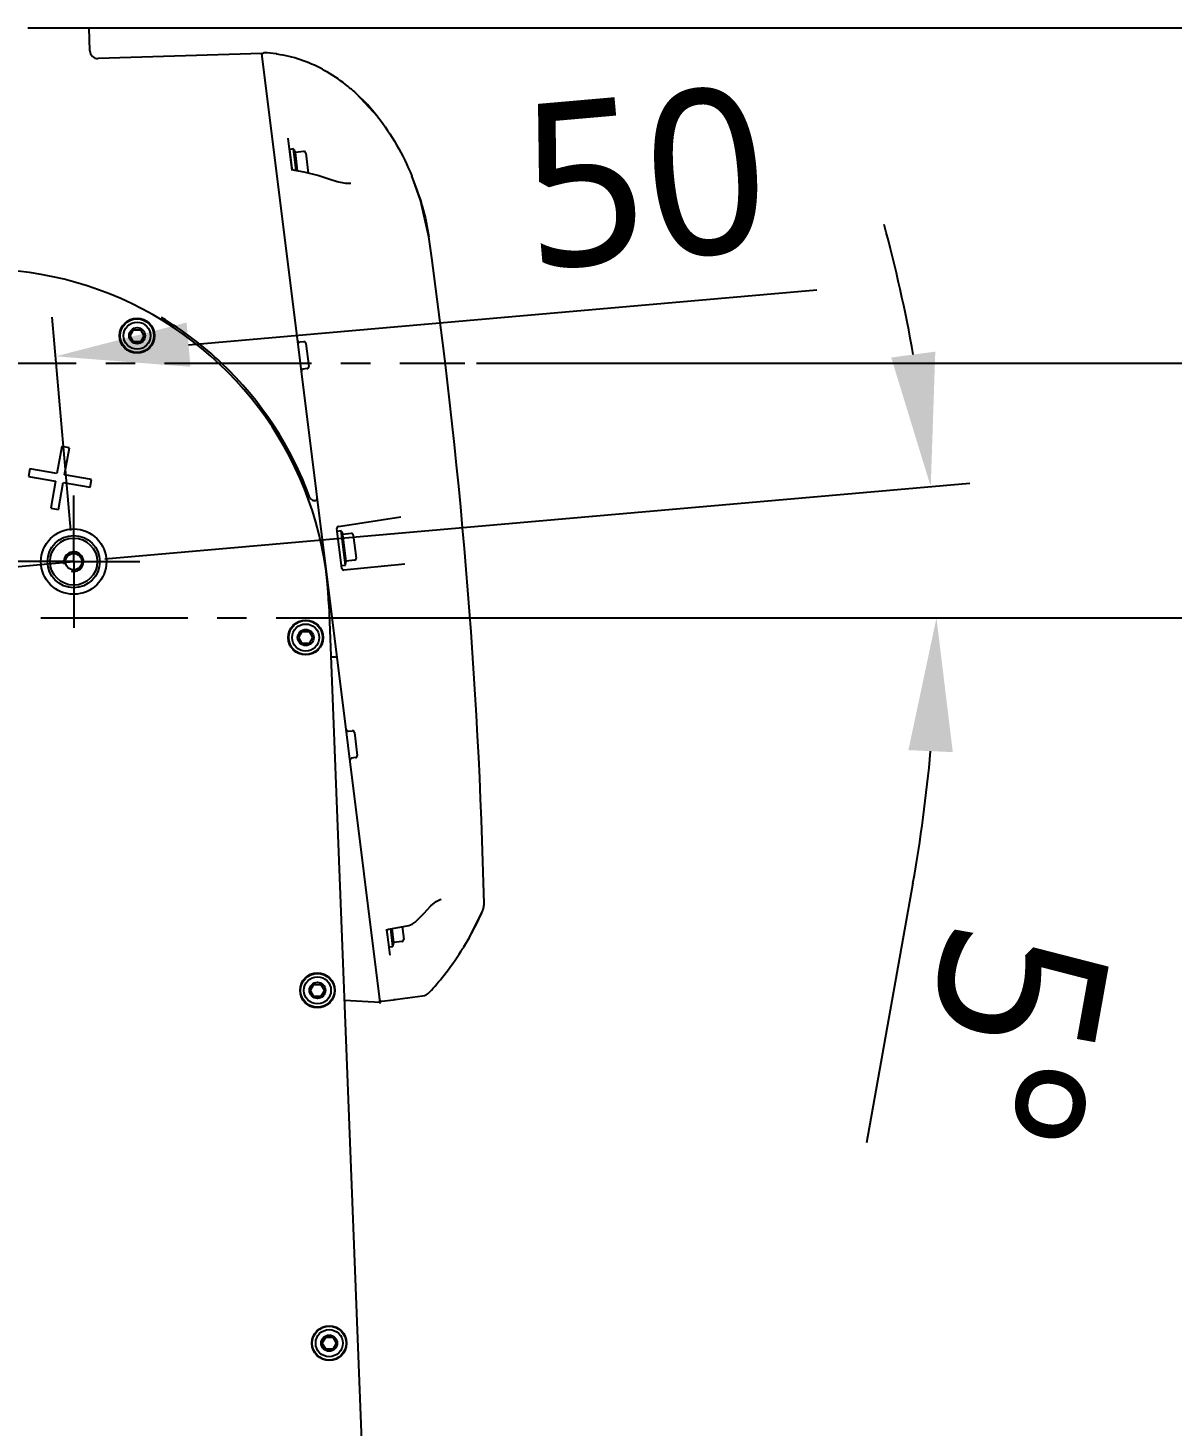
# Model space of a CAD drawing. Header units: millimetres. Extents: x 5828 to 6704, y 123 to 421.
# Drawn here: x 6435.8 to 6450.39, y 266.41 to 284.24 of the extents above; entities that cross this region are included whole.
import ezdxf

# ---------------------------------------------------------------- set-up
doc = ezdxf.new("R2010")
doc.units = ezdxf.units.MM
doc.linetypes.add('BANKLINE1', pattern=[5.5, 4, -1.5])
doc.linetypes.add('CENTER', pattern=[0.6, 0.375, -0.075, 0.075, -0.075])
for name, color, linetype in [('00_COMPONENTS', 7, 'BANKLINE1'), ('DIM', 7, 'Continuous'), ('外形图', 7, 'Continuous'), ('多重引线', 7, 'Continuous')]:
    doc.layers.add(name, color=color, linetype=linetype)
doc.styles.add('微软雅黑', font='msyh.ttc', dxfattribs={"height": 2.1})
doc.dimstyles.new('尺寸标注_1_20比例', dxfattribs={"dimtxt": 2.1, "dimasz": 1.7, "dimexe": 0.5, "dimexo": 0.4, "dimgap": 0.5, "dimtad": 1, "dimdec": 1, "dimlfac": 20, "dimdsep": 46, "dimtxsty": '微软雅黑', "dimcen": 0.09, "dimadec": 0, "dimazin": 0, "dimtp": 0.01, "dimtm": 0.01, "dimtfac": 1, "dimtdec": 1, "dimtofl": 0, "dimtmove": 0, "dimatfit": 3, "dimfxl": 1, "dimtolj": 1, "dimarcsym": 0})

# ---------------------------------------------------------------- blocks, each defined once
blk = doc.blocks.new('*D1314')
at = {"layer": 'Defpoints', "color": 0}
for p in [(6438.62, 276.719), (6460.163, 276.719), (6442.691, 246.219)]:
    blk.add_point(p, dxfattribs=at)
at = {"layer": '外形图', "color": 0, "linetype": 'Continuous', "lineweight": -2}
for p, q in [((6439.02, 276.719), (6460.663, 276.719)), ((6460.163, 247.919), (6460.163, 275.019)), ((6443.091, 246.219), (6460.663, 246.219))]:
    blk.add_line(p, q, dxfattribs=at)
at = {"layer": '外形图', "color": 0}
for points in [[(6460.446, 275.019), (6459.88, 275.019), (6460.163, 276.719)], [(6459.88, 247.919), (6460.446, 247.919), (6460.163, 246.219)]]:
    blk.add_solid(points, dxfattribs=at)
at = {"layer": '外形图', "color": 0, "insert": (6457.482, 261.469), "char_height": 2.1, "attachment_point": 2, "rotation": 90, "style": '微软雅黑'}
blk.add_mtext('\\A1;610', dxfattribs=at)
blk = doc.blocks.new('*D1315')
at = {"layer": 'Defpoints', "color": 0}
for p in [(6441.121, 279.969), (6438.62, 276.719), (6460.163, 276.719)]:
    blk.add_point(p, dxfattribs=at)
at = {"layer": '外形图', "color": 0, "linetype": 'Continuous', "lineweight": -2}
for p, q in [((6460.163, 281.669), (6460.163, 283.369)), ((6441.521, 279.969), (6460.663, 279.969)), ((6460.163, 279.969), (6460.163, 276.719)), ((6439.02, 276.719), (6460.663, 276.719)), ((6460.163, 275.019), (6460.163, 273.319))]:
    blk.add_line(p, q, dxfattribs=at)
at = {"layer": '外形图', "color": 0}
for points in [[(6459.88, 281.669), (6460.446, 281.669), (6460.163, 279.969)], [(6460.446, 275.019), (6459.88, 275.019), (6460.163, 276.719)]]:
    blk.add_solid(points, dxfattribs=at)
at = {"layer": '外形图', "color": 0, "insert": (6457.491, 278.345), "char_height": 2.1, "attachment_point": 2, "rotation": 90, "style": '微软雅黑'}
blk.add_mtext('\\A1;65', dxfattribs=at)
blk = doc.blocks.new('*D1320')
at = {"layer": 'Defpoints', "color": 0}
for p in [(6435.861, 284.244), (6448.984, 221.218), (6465.614, 221.218)]:
    blk.add_point(p, dxfattribs=at)
at = {"layer": '外形图', "color": 0, "linetype": 'Continuous', "lineweight": -2}
for p, q in [((6436.261, 284.244), (6466.114, 284.244)), ((6465.614, 282.544), (6465.614, 222.918)), ((6449.384, 221.218), (6466.114, 221.218))]:
    blk.add_line(p, q, dxfattribs=at)
at = {"layer": '外形图', "color": 0}
for points in [[(6465.897, 282.544), (6465.331, 282.544), (6465.614, 284.244)], [(6465.331, 222.918), (6465.897, 222.918), (6465.614, 221.218)]]:
    blk.add_solid(points, dxfattribs=at)
at = {"layer": '外形图', "color": 0, "insert": (6462.931, 252.731), "char_height": 2.1, "attachment_point": 2, "rotation": 90, "style": '微软雅黑'}
blk.add_mtext('\\A1;1260.5', dxfattribs=at)
blk = doc.blocks.new('*D1325')
at = {"layer": 'Defpoints', "color": 0}
for p in [(6436.153, 280.056), (6436.383, 277.437), (6433.892, 277.219)]:
    blk.add_point(p, dxfattribs=at)
at = {"layer": '外形图', "color": 0, "linetype": 'Continuous', "lineweight": -2}
for p, q in [((6437.847, 280.204), (6445.86, 280.905)), ((6436.348, 277.835), (6436.11, 280.554)), ((6433.857, 277.618), (6433.619, 280.336)), ((6431.969, 279.69), (6430.276, 279.542))]:
    blk.add_line(p, q, dxfattribs=at)
at = {"layer": '外形图', "color": 0}
for points in [[(6437.822, 280.487), (6437.872, 279.922), (6436.153, 280.056)], [(6431.994, 279.408), (6431.945, 279.972), (6433.663, 279.838)]]:
    blk.add_solid(points, dxfattribs=at)
at = {"layer": '外形图', "color": 0, "insert": (6445.129, 283.523), "char_height": 2.1, "attachment_point": 3, "rotation": 5, "style": '微软雅黑'}
blk.add_mtext('\\A1;50', dxfattribs=at)
blk = doc.blocks.new('*D1355')
at = {"layer": 'Defpoints', "color": 0}
for p in [(6447.352, 277.836), (6436.383, 277.437), (6433.892, 277.219), (6429.963, 276.719), (6440.123, 276.719)]:
    blk.add_point(p, dxfattribs=at)
at = {"layer": 'DIM', "color": 0, "linetype": 'ByBlock', "lineweight": -2, "ltscale": 20}
for p, q in [((6436.781, 277.472), (6447.809, 278.437)), ((6440.523, 276.719), (6447.884, 276.719)), ((6447.084, 273.336), (6446.491, 270.023))]:
    blk.add_line(p, q, dxfattribs=at)
for start, end in [(10.0728, 15.1457), (349.8543, 354.9272)]:
    blk.add_arc((6428.177, 276.719), 19.207, start, end, dxfattribs=at)
at = {"layer": 'DIM', "color": 0}
for points in [[(6446.807, 280.041), (6447.369, 280.116), (6447.311, 278.393)], [(6447.592, 275.008), (6447.026, 275.033), (6447.384, 276.719)]]:
    blk.add_solid(points, dxfattribs=at)
at = {"layer": 'DIM', "color": 0, "insert": (6448.342, 271.401), "char_height": 2.1, "attachment_point": 5, "rotation": 259.8543, "style": '微软雅黑'}
blk.add_mtext('\\A1;5°', dxfattribs=at)
blk = doc.blocks.new('*D1363')
at = {"layer": 'Defpoints', "color": 0}
for p in [(6396.29, 278.244), (6442.691, 221.368), (6396.29, 204.081)]:
    blk.add_point(p, dxfattribs=at)
at = {"layer": 'DIM', "color": 0, "linetype": 'ByBlock', "lineweight": -2, "ltscale": 20}
for p, q in [((6396.29, 277.844), (6396.29, 203.581)), ((6442.691, 220.968), (6442.691, 203.581)), ((6440.991, 204.081), (6397.99, 204.081))]:
    blk.add_line(p, q, dxfattribs=at)
at = {"layer": 'DIM', "color": 0}
for points in [[(6397.99, 204.364), (6397.99, 203.798), (6396.29, 204.081)], [(6440.991, 203.798), (6440.991, 204.364), (6442.691, 204.081)]]:
    blk.add_solid(points, dxfattribs=at)
at = {"layer": 'DIM', "color": 0, "insert": (6419.491, 205.666), "char_height": 2.1, "attachment_point": 5, "style": '微软雅黑'}
blk.add_mtext('\\A1;\\A1;928', dxfattribs=at)

msp = doc.modelspace()

# ---------------------------------------------------------------- linework, layer by layer
at = {"layer": '00_COMPONENTS', "linetype": 'CENTER', "ltscale": 20}
msp.add_line((6433.8921, 277.2191), (6436.3826, 277.437), dxfattribs=at)
at = {"layer": '00_COMPONENTS', "linetype": 'CENTER', "ltscale": 5}
msp.add_line((6429.9634, 276.7191), (6440.1226, 276.7191), dxfattribs=at)
at = {"layer": '外形图', "linetype": 'Continuous'}
for p, q in [((6435.8, 284.2442), (6436.5819, 284.2442)), ((6436.5899, 283.9519), (6436.5822, 284.2442)), ((6438.7827, 283.9192), (6436.693, 283.8546)), ((6439.2747, 279.9691), (6438.7827, 283.9192)), ((6439.0173, 283.9031), (6438.9776, 283.9095)), ((6436.6926, 283.8546), (6436.693, 283.8546)), ((6439.9815, 283.4133), (6439.9811, 283.4137)), ((6439.9814, 283.4134), (6439.9816, 283.4133)), ((6439.9816, 283.4133), (6440.2573, 283.1135)), ((6439.1705, 282.4241), (6439.1186, 282.8404)), ((6439.1864, 282.7006), (6439.1368, 282.6944)), ((6439.167, 282.4518), (6439.1368, 282.6944)), ((6439.2208, 282.4242), (6439.1864, 282.7006)), ((6439.1912, 282.6912), (6439.2094, 282.6556)), ((6439.3138, 282.6686), (6439.2094, 282.6556)), ((6439.2386, 282.4211), (6439.2094, 282.6556)), ((6439.3417, 282.6469), (6439.3733, 282.3933)), ((6439.1695, 282.4459), (6439.167, 282.4518)), ((6439.1774, 282.4376), (6439.1695, 282.4459)), ((6439.3208, 282.4065), (6439.2006, 282.4278)), ((6439.7406, 282.2818), (6439.6366, 282.3156)), ((6440.8041, 282.0498), (6440.6928, 282.3601)), ((6439.9152, 282.26), (6439.9154, 282.2601)), ((6440.9104, 281.5784), (6440.8041, 282.0498)), ((6437.103, 280.3191), (6437.147, 280.3954)), ((6437.147, 280.3954), (6437.235, 280.3954)), ((6437.235, 280.3954), (6437.2791, 280.3191)), ((6437.147, 280.2429), (6437.103, 280.3191)), ((6437.235, 280.2429), (6437.147, 280.2429)), ((6437.2791, 280.3191), (6437.235, 280.2429)), ((6439.3169, 280.2424), (6439.2658, 280.2374)), ((6439.3441, 280.2206), (6439.3807, 279.9269)), ((6440.2898, 271.819), (6439.2747, 279.9691)), ((6439.3597, 279.899), (6439.3089, 279.8914)), ((6436.2296, 278.907), (6436.1688, 278.5623)), ((6436.3281, 278.8896), (6436.2296, 278.907)), ((6436.2673, 278.5449), (6436.3281, 278.8896)), ((6435.8241, 278.6231), (6435.8067, 278.5246)), ((6436.1688, 278.5623), (6435.8241, 278.6231)), ((6436.612, 278.4841), (6436.2673, 278.5449)), ((6435.8067, 278.5246), (6436.1514, 278.4638)), ((6436.1514, 278.4638), (6436.0907, 278.1191)), ((6436.1891, 278.1017), (6436.2499, 278.4464)), ((6436.2499, 278.4464), (6436.5946, 278.3856)), ((6436.5946, 278.3856), (6436.612, 278.4841)), ((6436.3826, 277.437), (6436.3826, 278.2792)), ((6439.4423, 278.2191), (6439.4644, 278.2191)), ((6436.0907, 278.1191), (6436.1891, 278.1017)), ((6439.7601, 277.8867), (6440.5548, 278.0069)), ((6439.8023, 277.3516), (6439.7391, 277.8589)), ((6439.7931, 277.8297), (6439.7435, 277.8236)), ((6439.8475, 277.3931), (6439.7931, 277.8297)), ((6439.7979, 277.3869), (6439.7435, 277.8236)), ((6439.7979, 277.8204), (6439.8161, 277.7847)), ((6439.9205, 277.7977), (6439.8161, 277.7847)), ((6439.8588, 277.4424), (6439.8161, 277.7847)), ((6439.9484, 277.776), (6439.9849, 277.4833)), ((6436.3826, 277.437), (6435.5404, 277.437)), ((6436.3826, 277.437), (6436.3826, 276.5948)), ((6436.3826, 277.437), (6437.2248, 277.437)), ((6439.7979, 277.3869), (6439.8475, 277.3931)), ((6440.6072, 277.406), (6439.8295, 277.3298)), ((6439.8498, 277.4033), (6439.8588, 277.4424)), ((6439.9632, 277.4554), (6439.8588, 277.4424)), ((6439.6373, 276.8921), (6440.0721, 265.7187)), ((6439.253, 276.4691), (6439.297, 276.5453)), ((6439.297, 276.3928), (6439.253, 276.4691)), ((6439.297, 276.5453), (6439.3851, 276.5453)), ((6439.3851, 276.5453), (6439.4291, 276.4691)), ((6439.4291, 276.4691), (6439.3851, 276.3928)), ((6439.3851, 276.3928), (6439.297, 276.3928)), ((6439.7197, 276.2191), (6439.6825, 276.2191)), ((6439.8838, 275.2757), (6439.9349, 275.2807)), ((6439.9622, 275.2589), (6439.9987, 274.9651)), ((6439.9777, 274.9373), (6439.9269, 274.9296)), ((6440.8894, 272.9982), (6440.9384, 273.0479)), ((6441.5987, 272.9861), (6441.613, 273.0377)), ((6441.613, 273.0377), (6441.6157, 273.0787)), ((6440.7, 272.8129), (6440.7387, 272.8405)), ((6440.7387, 272.8405), (6440.7802, 272.8826)), ((6440.7802, 272.8826), (6440.8498, 272.9554)), ((6440.8498, 272.9554), (6440.8894, 272.9982)), ((6441.4286, 272.6439), (6441.5964, 272.9806)), ((6441.5964, 272.9806), (6441.5987, 272.9861)), ((6440.4167, 272.4188), (6440.3757, 272.7477)), ((6440.4035, 272.5244), (6440.3772, 272.7357)), ((6440.4007, 272.7508), (6440.6544, 272.7977)), ((6440.4531, 272.5306), (6440.4252, 272.7553)), ((6440.4644, 272.5799), (6440.4422, 272.7585)), ((6440.5705, 272.7822), (6440.5906, 272.6208)), ((6440.6541, 272.7976), (6440.7, 272.8129)), ((6441.4286, 272.6439), (6441.4331, 272.653)), ((6440.4035, 272.5244), (6440.4531, 272.5306)), ((6440.4555, 272.5409), (6440.4644, 272.5799)), ((6440.5688, 272.5929), (6440.4644, 272.5799)), ((6441.3569, 272.5218), (6441.3592, 272.5255)), ((6441.3592, 272.5255), (6441.4286, 272.6439)), ((6441.3592, 272.5255), (6441.4286, 272.6439)), ((6441.3592, 272.5255), (6441.3596, 272.5261)), ((6439.403, 271.969), (6439.447, 272.0453)), ((6439.447, 271.8928), (6439.403, 271.969)), ((6439.447, 272.0453), (6439.5351, 272.0453)), ((6439.5351, 272.0453), (6439.5791, 271.969)), ((6439.5791, 271.969), (6439.5351, 271.8928)), ((6439.5351, 271.8928), (6439.447, 271.8928)), ((6439.8342, 271.8429), (6440.2898, 271.819)), ((6440.2922, 271.8003), (6440.2815, 271.8862)), ((6440.3135, 271.8314), (6440.4624, 271.8501)), ((6440.4683, 271.8521), (6440.474, 271.8529)), ((6440.474, 271.8529), (6440.4865, 271.8546)), ((6440.4865, 271.8546), (6440.5105, 271.8577)), ((6440.5105, 271.8577), (6440.8308, 271.8982)), ((6439.553, 267.469), (6439.597, 267.5452)), ((6439.597, 267.5452), (6439.6851, 267.5452)), ((6439.6851, 267.5452), (6439.7291, 267.469)), ((6439.597, 267.3927), (6439.553, 267.469)), ((6439.6851, 267.3927), (6439.597, 267.3927)), ((6439.7291, 267.469), (6439.6851, 267.3927))]:
    msp.add_line(p, q, dxfattribs=at)
at = {"layer": '外形图', "linetype": 'CENTER', "ltscale": 5}
msp.add_line((6404.5406, 279.9691), (6441.3714, 279.9691), dxfattribs=at)
at = {"layer": '外形图', "linetype": 'Continuous'}
for points in [[(6438.9776, 283.9095), (6438.9737, 283.9102), (6438.971, 283.9106), (6438.9702, 283.9108)], [(6440.2573, 283.1135), (6440.1273, 283.2668), (6439.9815, 283.4133)], [(6440.2573, 283.1135), (6440.1273, 283.2668), (6439.9815, 283.4133)], [(6439.2006, 282.4278), (6439.1908, 282.4303), (6439.1774, 282.4376)], [(6439.6366, 282.3156), (6439.4958, 282.3625), (6439.3208, 282.4065)], [(6439.9154, 282.2601), (6439.8508, 282.2605), (6439.7406, 282.2818)], [(6440.9104, 281.5784), (6440.8041, 282.0498), (6440.6928, 282.3601)], [(6440.9384, 273.0479), (6441.0044, 273.101), (6441.0577, 273.1279), (6441.0688, 273.1306)], [(6440.3772, 272.7357), (6440.3784, 272.7384), (6440.3853, 272.7448)], [(6440.3853, 272.7448), (6440.3978, 272.7502), (6440.4007, 272.7508)], [(6440.4642, 271.8515), (6440.4648, 271.8516), (6440.4662, 271.8518), (6440.4683, 271.8521)]]:
    msp.add_lwpolyline(points, dxfattribs=at)
for centre, radius in [((6437.191, 280.3191), 0.2225), ((6437.191, 280.3191), 0.22), ((6437.191, 280.3191), 0.2157), ((6437.191, 280.3191), 0.1725), ((6437.191, 280.3191), 0.1026), ((6436.3826, 277.437), 0.105), ((6439.3407, 276.4691), 0.2225), ((6439.341, 276.4691), 0.22), ((6439.341, 276.4691), 0.2157), ((6439.341, 276.4691), 0.1725), ((6439.341, 276.4691), 0.1026), ((6439.491, 271.969), 0.2225), ((6439.491, 271.969), 0.22), ((6439.491, 271.969), 0.2157), ((6439.491, 271.969), 0.1725), ((6439.491, 271.969), 0.1026), ((6439.641, 267.469), 0.2225), ((6439.641, 267.469), 0.22), ((6439.641, 267.469), 0.2157), ((6439.641, 267.469), 0.1725), ((6439.641, 267.469), 0.1026)]:
    msp.add_circle(centre, radius, dxfattribs=at)
for centre, radius, start, end in [((6436.6899, 283.9545), 0.1, 181.50091, 271.77), ((6438.81, 283.9024), 0.025, 87.56971, 153.92319), ((6438.7379, 282.1856), 1.7434, 82.47815, 87.59438), ((6438.9628, 283.8892), 0.025, 55.52479, 82.45092), ((6438.3361, 281.5807), 2.463, 49.24479, 50.02844), ((6439.1778, 282.6844), 0.015, 27.1, 52.65634), ((6439.3169, 282.6438), 0.025, 7.1, 97.1), ((6437.4757, 281.0311), 3.4808, 17.55743, 22.44551), ((6369.0112, 271.3332), 72.6254, 1.377211, 8.109738), ((6435.1906, 276.7191), 4.4501, 2.22853, 188.37147), ((6435.191, 276.7191), 4.4751, 46.56615, 58.92763), ((6439.2634, 280.2623), 0.025, 187.1, 275.6), ((6439.3193, 280.2175), 0.025, 7.1, 95.6), ((6435.191, 276.7191), 4.4751, 20.03179, 46.56609), ((6439.3127, 279.8666), 0.025, 98.6, 187.1), ((6439.3559, 279.9238), 0.025, 278.6, 7.1), ((6439.4423, 278.2691), 0.05, 200.03179, 270), ((6439.4644, 278.2441), 0.025, 270, 7.1), ((6439.7639, 277.862), 0.025, 98.6, 187.1), ((6439.7845, 277.8136), 0.015, 27.1, 52.65634), ((6439.9236, 277.7729), 0.025, 7.1, 97.1), ((6436.3826, 277.437), 0.125, 255, 195), ((6439.9601, 277.4802), 0.025, 277.1, 7.1), ((6439.8271, 277.3546), 0.025, 187.1, 275.6), ((6439.8352, 277.4067), 0.015, 321.54366, 347.1), ((6439.6825, 276.1691), 0.05, 90, 111.78673), ((6439.7197, 276.1941), 0.025, 7.1, 90), ((6439.8814, 275.3006), 0.025, 187.1, 275.6), ((6439.9373, 275.2558), 0.025, 7.1, 95.6), ((6439.9307, 274.9049), 0.025, 98.6, 177.12234), ((6439.9739, 274.962), 0.025, 278.6, 7.1), ((6441.3843, 273.0733), 0.2314, 339.14195, 349.77963), ((6441.385, 273.0731), 0.2307, 349.79358, 351.9897), ((6441.3845, 273.0731), 0.2313, 351.99725, 1.36887), ((6438.1258, 274.4999), 3.7885, 330.81899, 336.35678), ((6441.3851, 273.073), 0.2306, 336.36049, 339.13404), ((6438.1296, 274.4978), 3.7842, 328.60376, 330.81848), ((6440.4409, 272.5442), 0.015, 321.54366, 347.1), ((6440.5657, 272.6177), 0.025, 277.1, 7.1), ((6437.8347, 274.7284), 4.1563, 321.83961, 327.10956), ((6438.103, 274.518), 3.8154, 317.57929, 321.8338), ((6440.3104, 271.8562), 0.025, 217.12535, 277.17625)]:
    msp.add_arc(centre, radius, start, end, dxfattribs=at)
for points in [[(6439.587, 283.6994), (6439.4114, 283.7987), (6439.2162, 283.8701), (6439.0173, 283.9031)], [(6440.2573, 283.1135), (6440.4367, 282.8855), (6440.582, 282.6282), (6440.6928, 282.3601)], [(6440.8308, 271.8982), (6440.8639, 271.9024), (6440.8972, 271.9196), (6440.9196, 271.9443)]]:
    msp.add_open_spline(points, degree=3, dxfattribs=at)
for points, knots in [([(6439.9183, 283.4682), (6439.8959, 283.487), (6439.7911, 283.5717), (6439.6788, 283.6475), (6439.587, 283.6994)], [0, 0, 0, 0, 0.2169961, 1, 1, 1, 1]), ([(6439.9811, 283.4137), (6439.9798, 283.4149), (6439.9675, 283.4259), (6439.9551, 283.4368), (6439.9439, 283.4464)], [0, 0, 0, 0, 0.1052492, 1, 1, 1, 1]), ([(6440.7943, 282.0811), (6440.8077, 282.0388), (6440.8564, 281.8738), (6440.8923, 281.7048), (6440.9104, 281.5784)], [0, 0, 0, 0, 0.257742, 1, 1, 1, 1]), ([(6441.3249, 272.4713), (6441.3285, 272.477), (6441.3393, 272.4938), (6441.35, 272.5106), (6441.3569, 272.5218)], [0, 0, 0, 0, 0.3387685, 1, 1, 1, 1])]:
    msp.add_open_spline(points, degree=3, knots=knots, dxfattribs=at)
at = {"layer": '多重引线', "ltscale": 20}
for radius in [0.4167, 0.3333, 0.3]:
    msp.add_circle((6436.3826, 277.437), radius, dxfattribs=at)

# ---------------------------------------------------------------- dimensions: what is measured, and where the dimension line sits
at = {"layer": 'DIM', "linetype": 'ByBlock', "ltscale": 20}
dim = msp.add_angular_dim_2l(base=(6447.3516, 277.8359), line1=((6429.9634, 276.7191), (6440.1226, 276.7191)), line2=((6433.8921, 277.2191), (6436.3826, 277.437)), text='\\A1;5°', dimstyle='尺寸标注_1_20比例', dxfattribs=at)
dim.commit()
dim.dimension.update_dxf_attribs({"geometry": '*D1355', "text_midpoint": (6448.3425, 271.4009)})
dim = msp.add_linear_dim(base=(6396.2905, 204.081), p1=(6442.6911, 221.3684), p2=(6396.2905, 278.2441), text='\\A1;928', dimstyle='尺寸标注_1_20比例', dxfattribs=at)
dim.commit()
dim.dimension.update_dxf_attribs({"geometry": '*D1363', "text_midpoint": (6419.4908, 204.081), "dimtype": 160})
at = {"layer": '外形图', "linetype": 'Continuous'}
dim = msp.add_linear_dim(base=(6465.6141, 221.2184), p1=(6435.861, 284.2442), p2=(6448.984, 221.2184), angle=270, dimstyle='尺寸标注_1_20比例', dxfattribs=at)
dim.commit()
dim.dimension.update_dxf_attribs({"geometry": '*D1320', "text_midpoint": (6464.0228, 252.7313)})
for base, p1, p2, angle, picture, middle in [((6436.1535, 280.0562), (6433.8921, 277.2191), (6436.3826, 277.437), 5, '*D1325', (6443.9166, 280.7354)), ((6460.1631, 276.7191), (6442.6911, 246.2187), (6438.6203, 276.7191), 90, '*D1314', (6460.1631, 261.4689))]:
    dim = msp.add_linear_dim(base=base, p1=p1, p2=p2, angle=angle, dimstyle='尺寸标注_1_20比例', dxfattribs=at)
    dim.commit()
    dim.dimension.update_dxf_attribs({"geometry": picture, "text_midpoint": middle, "dimtype": 160})
dim = msp.add_linear_dim(base=(6460.1631, 276.7191), p1=(6441.1214, 279.9691), p2=(6438.6203, 276.7191), angle=270, dimstyle='尺寸标注_1_20比例', override={"dimtofl": 1}, dxfattribs=at)
dim.commit()
dim.dimension.update_dxf_attribs({"geometry": '*D1315', "text_midpoint": (6460.1631, 278.3446), "dimtype": 160})

doc.saveas('drawing.dxf')
